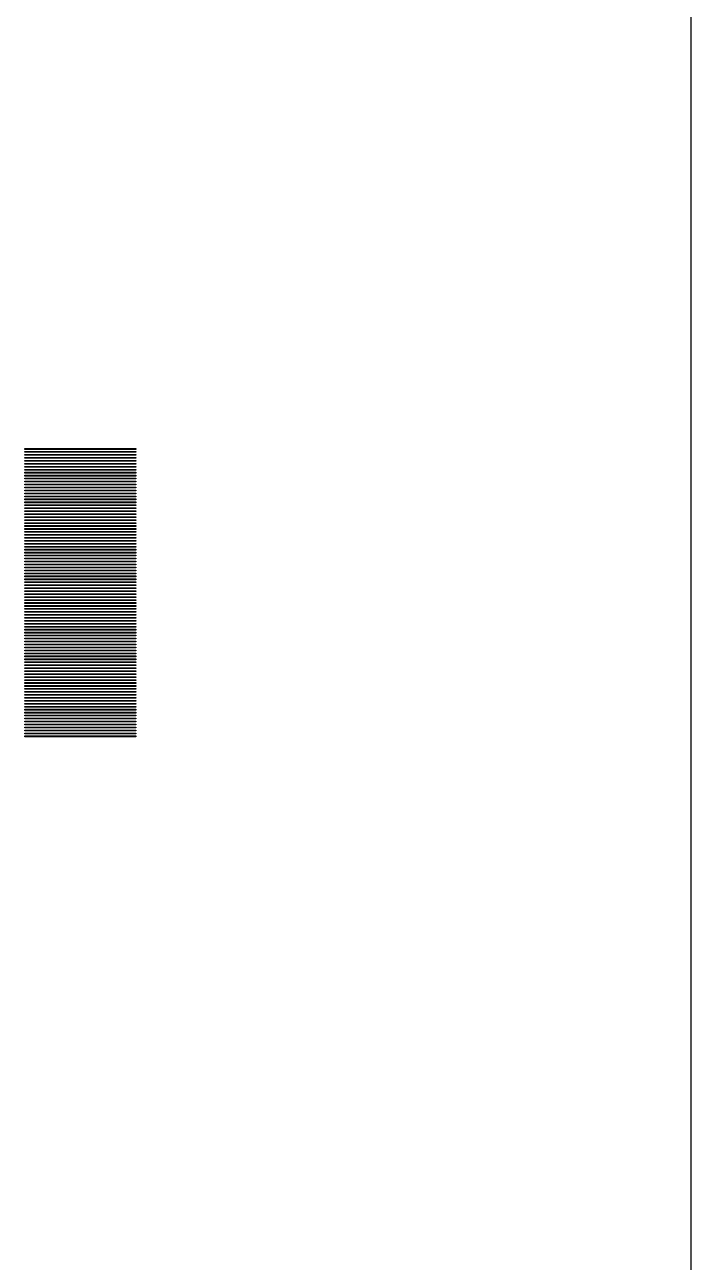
# Model space of a CAD drawing. Extents: x -18 to 85, y -20 to 85.
# Drawn here: x 57.75 to 66.75, y 14.46 to 31.17 of the extents above; entities that cross this region are included whole.
import ezdxf

# ---------------------------------------------------------------- set-up
doc = ezdxf.new("R2010")
doc.units = 0

msp = doc.modelspace()

# ---------------------------------------------------------------- linework, layer by layer
for p, q in [((66.75, -2.25), (66.75, 66.75)), ((57.75, 25.435), (57.75, 25.445)), ((57.75, 25.445), (59.25, 25.445)), ((59.25, 25.435), (57.75, 25.435)), ((57.75, 25.395), (57.75, 25.405)), ((57.75, 25.405), (59.25, 25.405)), ((59.25, 25.445), (59.25, 25.435)), ((59.25, 25.405), (59.25, 25.395)), ((59.25, 25.395), (57.75, 25.395)), ((57.75, 25.355), (57.75, 25.365)), ((57.75, 25.365), (59.25, 25.365)), ((59.25, 25.355), (57.75, 25.355)), ((57.75, 25.315), (57.75, 25.325)), ((57.75, 25.325), (59.25, 25.325)), ((59.25, 25.315), (57.75, 25.315)), ((57.75, 25.275), (57.75, 25.285)), ((57.75, 25.285), (59.25, 25.285)), ((59.25, 25.275), (57.75, 25.275)), ((57.75, 25.235), (57.75, 25.245)), ((57.75, 25.245), (59.25, 25.245)), ((59.25, 25.235), (57.75, 25.235)), ((59.25, 25.365), (59.25, 25.355)), ((59.25, 25.325), (59.25, 25.315)), ((59.25, 25.285), (59.25, 25.275)), ((59.25, 25.245), (59.25, 25.235)), ((57.75, 25.195), (57.75, 25.205)), ((57.75, 25.205), (59.25, 25.205)), ((59.25, 25.195), (57.75, 25.195)), ((57.75, 25.155), (57.75, 25.165)), ((57.75, 25.165), (59.25, 25.165)), ((59.25, 25.155), (57.75, 25.155)), ((57.75, 25.115), (57.75, 25.125)), ((57.75, 25.125), (59.25, 25.125)), ((59.25, 25.115), (57.75, 25.115)), ((57.75, 25.075), (57.75, 25.085)), ((57.75, 25.085), (59.25, 25.085)), ((59.25, 25.075), (57.75, 25.075)), ((59.25, 25.205), (59.25, 25.195)), ((59.25, 25.165), (59.25, 25.155)), ((59.25, 25.125), (59.25, 25.115)), ((59.25, 25.085), (59.25, 25.075)), ((57.75, 25.035), (57.75, 25.045)), ((57.75, 25.045), (59.25, 25.045)), ((59.25, 25.035), (57.75, 25.035)), ((57.75, 24.995), (57.75, 25.005)), ((57.75, 25.005), (59.25, 25.005)), ((59.25, 24.995), (57.75, 24.995)), ((57.75, 24.955), (57.75, 24.965)), ((57.75, 24.965), (59.25, 24.965)), ((59.25, 24.955), (57.75, 24.955)), ((57.75, 24.915), (57.75, 24.925)), ((57.75, 24.925), (59.25, 24.925)), ((59.25, 24.915), (57.75, 24.915)), ((59.25, 25.045), (59.25, 25.035)), ((59.25, 25.005), (59.25, 24.995)), ((59.25, 24.965), (59.25, 24.955)), ((59.25, 24.925), (59.25, 24.915)), ((57.75, 24.875), (57.75, 24.885)), ((57.75, 24.885), (59.25, 24.885)), ((59.25, 24.875), (57.75, 24.875)), ((57.75, 24.835), (57.75, 24.845)), ((57.75, 24.845), (59.25, 24.845)), ((59.25, 24.835), (57.75, 24.835)), ((57.75, 24.795), (57.75, 24.805)), ((57.75, 24.805), (59.25, 24.805)), ((59.25, 24.795), (57.75, 24.795)), ((57.75, 24.755), (57.75, 24.765)), ((57.75, 24.765), (59.25, 24.765)), ((59.25, 24.755), (57.75, 24.755)), ((59.25, 24.885), (59.25, 24.875)), ((59.25, 24.845), (59.25, 24.835)), ((59.25, 24.805), (59.25, 24.795)), ((59.25, 24.765), (59.25, 24.755)), ((57.75, 24.715), (57.75, 24.725)), ((57.75, 24.725), (59.25, 24.725)), ((59.25, 24.715), (57.75, 24.715)), ((57.75, 24.675), (57.75, 24.685)), ((57.75, 24.685), (59.25, 24.685)), ((59.25, 24.675), (57.75, 24.675)), ((57.75, 24.635), (57.75, 24.645)), ((57.75, 24.645), (59.25, 24.645)), ((59.25, 24.635), (57.75, 24.635)), ((57.75, 24.595), (57.75, 24.605)), ((57.75, 24.605), (59.25, 24.605)), ((59.25, 24.595), (57.75, 24.595)), ((57.75, 24.555), (57.75, 24.565)), ((57.75, 24.565), (59.25, 24.565)), ((59.25, 24.725), (59.25, 24.715)), ((59.25, 24.685), (59.25, 24.675)), ((59.25, 24.645), (59.25, 24.635)), ((59.25, 24.605), (59.25, 24.595)), ((59.25, 24.565), (59.25, 24.555)), ((59.25, 24.555), (57.75, 24.555)), ((57.75, 24.515), (57.75, 24.525)), ((57.75, 24.525), (59.25, 24.525)), ((59.25, 24.515), (57.75, 24.515)), ((57.75, 24.475), (57.75, 24.485)), ((57.75, 24.485), (59.25, 24.485)), ((59.25, 24.475), (57.75, 24.475)), ((57.75, 24.435), (57.75, 24.445)), ((57.75, 24.445), (59.25, 24.445)), ((59.25, 24.435), (57.75, 24.435)), ((57.75, 24.395), (57.75, 24.405)), ((57.75, 24.405), (59.25, 24.405)), ((59.25, 24.525), (59.25, 24.515)), ((59.25, 24.485), (59.25, 24.475)), ((59.25, 24.445), (59.25, 24.435)), ((59.25, 24.405), (59.25, 24.395)), ((59.25, 24.395), (57.75, 24.395)), ((57.75, 24.355), (57.75, 24.365)), ((57.75, 24.365), (59.25, 24.365)), ((59.25, 24.355), (57.75, 24.355)), ((57.75, 24.315), (57.75, 24.325)), ((57.75, 24.325), (59.25, 24.325)), ((59.25, 24.315), (57.75, 24.315)), ((57.75, 24.275), (57.75, 24.285)), ((57.75, 24.285), (59.25, 24.285)), ((59.25, 24.275), (57.75, 24.275)), ((57.75, 24.235), (57.75, 24.245)), ((57.75, 24.245), (59.25, 24.245)), ((59.25, 24.235), (57.75, 24.235)), ((59.25, 24.365), (59.25, 24.355)), ((59.25, 24.325), (59.25, 24.315)), ((59.25, 24.285), (59.25, 24.275)), ((59.25, 24.245), (59.25, 24.235)), ((57.75, 24.195), (57.75, 24.205)), ((57.75, 24.205), (59.25, 24.205)), ((59.25, 24.195), (57.75, 24.195)), ((57.75, 24.155), (57.75, 24.165)), ((57.75, 24.165), (59.25, 24.165)), ((59.25, 24.155), (57.75, 24.155)), ((57.75, 24.115), (57.75, 24.125)), ((57.75, 24.125), (59.25, 24.125)), ((59.25, 24.115), (57.75, 24.115)), ((57.75, 24.075), (57.75, 24.085)), ((57.75, 24.085), (59.25, 24.085)), ((59.25, 24.075), (57.75, 24.075)), ((59.25, 24.205), (59.25, 24.195)), ((59.25, 24.165), (59.25, 24.155)), ((59.25, 24.125), (59.25, 24.115)), ((59.25, 24.085), (59.25, 24.075)), ((57.75, 24.035), (57.75, 24.045)), ((57.75, 24.045), (59.25, 24.045)), ((59.25, 24.035), (57.75, 24.035)), ((57.75, 23.995), (57.75, 24.005)), ((57.75, 24.005), (59.25, 24.005)), ((59.25, 23.995), (57.75, 23.995)), ((57.75, 23.955), (57.75, 23.965)), ((57.75, 23.965), (59.25, 23.965)), ((59.25, 23.955), (57.75, 23.955)), ((57.75, 23.915), (57.75, 23.925)), ((57.75, 23.925), (59.25, 23.925)), ((59.25, 23.915), (57.75, 23.915)), ((59.25, 24.045), (59.25, 24.035)), ((59.25, 24.005), (59.25, 23.995)), ((59.25, 23.965), (59.25, 23.955)), ((59.25, 23.925), (59.25, 23.915)), ((57.75, 23.875), (57.75, 23.885)), ((57.75, 23.885), (59.25, 23.885)), ((59.25, 23.875), (57.75, 23.875)), ((57.75, 23.835), (57.75, 23.845)), ((57.75, 23.845), (59.25, 23.845)), ((59.25, 23.835), (57.75, 23.835)), ((57.75, 23.795), (57.75, 23.805)), ((57.75, 23.805), (59.25, 23.805)), ((59.25, 23.795), (57.75, 23.795)), ((57.75, 23.755), (57.75, 23.765)), ((57.75, 23.765), (59.25, 23.765)), ((59.25, 23.755), (57.75, 23.755)), ((59.25, 23.885), (59.25, 23.875)), ((59.25, 23.845), (59.25, 23.835)), ((59.25, 23.805), (59.25, 23.795)), ((59.25, 23.765), (59.25, 23.755)), ((57.75, 23.715), (57.75, 23.725)), ((57.75, 23.725), (59.25, 23.725)), ((59.25, 23.715), (57.75, 23.715)), ((57.75, 23.675), (57.75, 23.685)), ((57.75, 23.685), (59.25, 23.685)), ((59.25, 23.675), (57.75, 23.675)), ((57.75, 23.635), (57.75, 23.645)), ((57.75, 23.645), (59.25, 23.645)), ((59.25, 23.635), (57.75, 23.635)), ((57.75, 23.595), (57.75, 23.605)), ((57.75, 23.605), (59.25, 23.605)), ((59.25, 23.595), (57.75, 23.595)), ((57.75, 23.555), (57.75, 23.565)), ((57.75, 23.565), (59.25, 23.565)), ((59.25, 23.725), (59.25, 23.715)), ((59.25, 23.685), (59.25, 23.675)), ((59.25, 23.645), (59.25, 23.635)), ((59.25, 23.605), (59.25, 23.595)), ((59.25, 23.565), (59.25, 23.555)), ((59.25, 23.555), (57.75, 23.555)), ((57.75, 23.515), (57.75, 23.525)), ((57.75, 23.525), (59.25, 23.525)), ((59.25, 23.515), (57.75, 23.515)), ((57.75, 23.475), (57.75, 23.485)), ((57.75, 23.485), (59.25, 23.485)), ((59.25, 23.475), (57.75, 23.475)), ((57.75, 23.435), (57.75, 23.445)), ((57.75, 23.445), (59.25, 23.445)), ((59.25, 23.435), (57.75, 23.435)), ((57.75, 23.395), (57.75, 23.405)), ((57.75, 23.405), (59.25, 23.405)), ((59.25, 23.395), (57.75, 23.395)), ((59.25, 23.525), (59.25, 23.515)), ((59.25, 23.485), (59.25, 23.475)), ((59.25, 23.445), (59.25, 23.435)), ((59.25, 23.405), (59.25, 23.395)), ((57.75, 23.355), (57.75, 23.365)), ((57.75, 23.365), (59.25, 23.365)), ((59.25, 23.355), (57.75, 23.355)), ((57.75, 23.315), (57.75, 23.325)), ((57.75, 23.325), (59.25, 23.325)), ((59.25, 23.315), (57.75, 23.315)), ((57.75, 23.275), (57.75, 23.285)), ((57.75, 23.285), (59.25, 23.285)), ((59.25, 23.275), (57.75, 23.275)), ((57.75, 23.235), (57.75, 23.245)), ((57.75, 23.245), (59.25, 23.245)), ((59.25, 23.235), (57.75, 23.235)), ((59.25, 23.365), (59.25, 23.355)), ((59.25, 23.325), (59.25, 23.315)), ((59.25, 23.285), (59.25, 23.275)), ((59.25, 23.245), (59.25, 23.235)), ((57.75, 23.195), (57.75, 23.205)), ((57.75, 23.205), (59.25, 23.205)), ((59.25, 23.195), (57.75, 23.195)), ((57.75, 23.155), (57.75, 23.165)), ((57.75, 23.165), (59.25, 23.165)), ((59.25, 23.155), (57.75, 23.155)), ((57.75, 23.115), (57.75, 23.125)), ((57.75, 23.125), (59.25, 23.125)), ((59.25, 23.115), (57.75, 23.115)), ((57.75, 23.075), (57.75, 23.085)), ((57.75, 23.085), (59.25, 23.085)), ((59.25, 23.075), (57.75, 23.075)), ((59.25, 23.205), (59.25, 23.195)), ((59.25, 23.165), (59.25, 23.155)), ((59.25, 23.125), (59.25, 23.115)), ((59.25, 23.085), (59.25, 23.075)), ((57.75, 23.035), (57.75, 23.045)), ((57.75, 23.045), (59.25, 23.045)), ((59.25, 23.035), (57.75, 23.035)), ((57.75, 22.995), (57.75, 23.005)), ((57.75, 23.005), (59.25, 23.005)), ((59.25, 22.995), (57.75, 22.995)), ((57.75, 22.955), (57.75, 22.965)), ((57.75, 22.965), (59.25, 22.965)), ((59.25, 22.955), (57.75, 22.955)), ((57.75, 22.915), (57.75, 22.925)), ((57.75, 22.925), (59.25, 22.925)), ((59.25, 22.915), (57.75, 22.915)), ((59.25, 23.045), (59.25, 23.035)), ((59.25, 23.005), (59.25, 22.995)), ((59.25, 22.965), (59.25, 22.955)), ((59.25, 22.925), (59.25, 22.915)), ((57.75, 22.875), (57.75, 22.885)), ((57.75, 22.885), (59.25, 22.885)), ((59.25, 22.875), (57.75, 22.875)), ((57.75, 22.835), (57.75, 22.845)), ((57.75, 22.845), (59.25, 22.845)), ((59.25, 22.835), (57.75, 22.835)), ((57.75, 22.795), (57.75, 22.805)), ((57.75, 22.805), (59.25, 22.805)), ((59.25, 22.795), (57.75, 22.795)), ((57.75, 22.755), (57.75, 22.765)), ((57.75, 22.765), (59.25, 22.765)), ((59.25, 22.755), (57.75, 22.755)), ((57.75, 22.715), (57.75, 22.725)), ((57.75, 22.725), (59.25, 22.725)), ((59.25, 22.885), (59.25, 22.875)), ((59.25, 22.845), (59.25, 22.835)), ((59.25, 22.805), (59.25, 22.795)), ((59.25, 22.765), (59.25, 22.755)), ((59.25, 22.725), (59.25, 22.715)), ((59.25, 22.715), (57.75, 22.715)), ((57.75, 22.675), (57.75, 22.685)), ((57.75, 22.685), (59.25, 22.685)), ((59.25, 22.675), (57.75, 22.675)), ((57.75, 22.635), (57.75, 22.645)), ((57.75, 22.645), (59.25, 22.645)), ((59.25, 22.635), (57.75, 22.635)), ((57.75, 22.595), (57.75, 22.605)), ((57.75, 22.605), (59.25, 22.605)), ((59.25, 22.595), (57.75, 22.595)), ((57.75, 22.555), (57.75, 22.565)), ((57.75, 22.565), (59.25, 22.565)), ((59.25, 22.685), (59.25, 22.675)), ((59.25, 22.645), (59.25, 22.635)), ((59.25, 22.605), (59.25, 22.595)), ((59.25, 22.565), (59.25, 22.555)), ((59.25, 22.555), (57.75, 22.555)), ((57.75, 22.515), (57.75, 22.525)), ((57.75, 22.525), (59.25, 22.525)), ((59.25, 22.515), (57.75, 22.515)), ((57.75, 22.475), (57.75, 22.485)), ((57.75, 22.485), (59.25, 22.485)), ((59.25, 22.475), (57.75, 22.475)), ((57.75, 22.435), (57.75, 22.445)), ((57.75, 22.445), (59.25, 22.445)), ((59.25, 22.435), (57.75, 22.435)), ((57.75, 22.395), (57.75, 22.405)), ((57.75, 22.405), (59.25, 22.405)), ((59.25, 22.395), (57.75, 22.395)), ((59.25, 22.525), (59.25, 22.515)), ((59.25, 22.485), (59.25, 22.475)), ((59.25, 22.445), (59.25, 22.435)), ((59.25, 22.405), (59.25, 22.395)), ((57.75, 22.355), (57.75, 22.365)), ((57.75, 22.365), (59.25, 22.365)), ((59.25, 22.355), (57.75, 22.355)), ((57.75, 22.315), (57.75, 22.325)), ((57.75, 22.325), (59.25, 22.325)), ((59.25, 22.315), (57.75, 22.315)), ((57.75, 22.275), (57.75, 22.285)), ((57.75, 22.285), (59.25, 22.285)), ((59.25, 22.275), (57.75, 22.275)), ((57.75, 22.235), (57.75, 22.245)), ((57.75, 22.245), (59.25, 22.245)), ((59.25, 22.235), (57.75, 22.235)), ((59.25, 22.365), (59.25, 22.355)), ((59.25, 22.325), (59.25, 22.315)), ((59.25, 22.285), (59.25, 22.275)), ((59.25, 22.245), (59.25, 22.235)), ((57.75, 22.195), (57.75, 22.205)), ((57.75, 22.205), (59.25, 22.205)), ((59.25, 22.195), (57.75, 22.195)), ((57.75, 22.155), (57.75, 22.165)), ((57.75, 22.165), (59.25, 22.165)), ((59.25, 22.155), (57.75, 22.155)), ((57.75, 22.115), (57.75, 22.125)), ((57.75, 22.125), (59.25, 22.125)), ((59.25, 22.115), (57.75, 22.115)), ((57.75, 22.075), (57.75, 22.085)), ((57.75, 22.085), (59.25, 22.085)), ((59.25, 22.075), (57.75, 22.075)), ((59.25, 22.205), (59.25, 22.195)), ((59.25, 22.165), (59.25, 22.155)), ((59.25, 22.125), (59.25, 22.115)), ((59.25, 22.085), (59.25, 22.075)), ((57.75, 22.035), (57.75, 22.045)), ((57.75, 22.045), (59.25, 22.045)), ((59.25, 22.035), (57.75, 22.035)), ((57.75, 21.995), (57.75, 22.005)), ((57.75, 22.005), (59.25, 22.005)), ((59.25, 21.995), (57.75, 21.995)), ((57.75, 21.955), (57.75, 21.965)), ((57.75, 21.965), (59.25, 21.965)), ((59.25, 21.955), (57.75, 21.955)), ((57.75, 21.915), (57.75, 21.925)), ((57.75, 21.925), (59.25, 21.925)), ((59.25, 21.915), (57.75, 21.915)), ((59.25, 22.045), (59.25, 22.035)), ((59.25, 22.005), (59.25, 21.995)), ((59.25, 21.965), (59.25, 21.955)), ((59.25, 21.925), (59.25, 21.915)), ((57.75, 21.875), (57.75, 21.885)), ((57.75, 21.885), (59.25, 21.885)), ((59.25, 21.875), (57.75, 21.875)), ((57.75, 21.835), (57.75, 21.845)), ((57.75, 21.845), (59.25, 21.845)), ((59.25, 21.835), (57.75, 21.835)), ((57.75, 21.795), (57.75, 21.805)), ((57.75, 21.805), (59.25, 21.805)), ((59.25, 21.795), (57.75, 21.795)), ((57.75, 21.755), (57.75, 21.765)), ((57.75, 21.765), (59.25, 21.765)), ((59.25, 21.755), (57.75, 21.755)), ((57.75, 21.715), (57.75, 21.725)), ((57.75, 21.725), (59.25, 21.725)), ((59.25, 21.885), (59.25, 21.875)), ((59.25, 21.845), (59.25, 21.835)), ((59.25, 21.805), (59.25, 21.795)), ((59.25, 21.765), (59.25, 21.755)), ((59.25, 21.725), (59.25, 21.715)), ((59.25, 21.715), (57.75, 21.715)), ((57.75, 21.675), (57.75, 21.685)), ((57.75, 21.685), (59.25, 21.685)), ((59.25, 21.675), (57.75, 21.675)), ((57.75, 21.635), (57.75, 21.645)), ((57.75, 21.645), (59.25, 21.645)), ((59.25, 21.635), (57.75, 21.635)), ((57.75, 21.595), (57.75, 21.605)), ((57.75, 21.605), (59.25, 21.605)), ((59.25, 21.595), (57.75, 21.595)), ((57.75, 21.555), (57.75, 21.565)), ((57.75, 21.565), (59.25, 21.565)), ((59.25, 21.555), (57.75, 21.555)), ((59.25, 21.685), (59.25, 21.675)), ((59.25, 21.645), (59.25, 21.635)), ((59.25, 21.605), (59.25, 21.595)), ((59.25, 21.565), (59.25, 21.555))]:
    msp.add_line(p, q)

doc.saveas('drawing.dxf')
